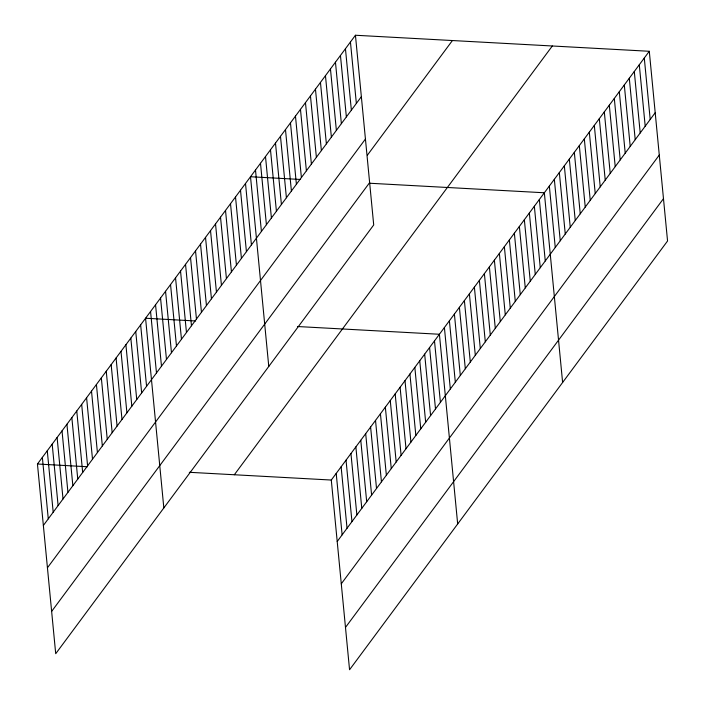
<?xml version="1.0" encoding="UTF-8"?>
<svg xmlns="http://www.w3.org/2000/svg" width="705" height="705" viewBox="0 0 705 705"><rect width="100%" height="100%" fill="white"/><g stroke="black" fill="none" stroke-linecap="round" stroke-linejoin="round"><path stroke-width="1.06" d="M355.443 35.25L373.712 224.957L55.713 653.72L37.444 464.013L355.443 35.25L649.287 51.28L667.556 240.987L349.557 669.75L331.288 480.043L649.287 51.28M43.366 525.463L361.357 96.7M47.438 567.789L365.437 139.026M367.464 155.082L452.407 40.538M51.641 611.394L369.632 182.63M234.324 474.756L552.315 45.992M337.21 541.493L655.201 112.73M341.282 583.819L659.281 155.056M345.485 627.424L663.476 198.66M300.586 179.475L250.504 176.744L268.772 366.45M369.429 183.229L544.348 192.773L562.616 382.48M195.646 320.969L145.565 318.237L163.833 507.944M297.431 326.521L439.409 334.258L457.677 523.974M37.444 464.013L87.526 466.745M189.31 472.297L331.288 480.043M644.291 58.013L650.204 119.471M639.294 64.754L645.207 126.213M634.297 71.496L640.211 132.945M629.301 78.229L635.214 139.687M624.304 84.97L630.217 146.42M619.307 91.703L625.22 153.161M614.311 98.444L620.224 159.894M609.314 105.177L615.227 166.636M604.317 111.919L610.23 173.368M599.321 118.66L605.234 180.11M594.315 125.393L600.237 186.851M589.318 132.135L595.24 193.584M584.322 138.867L590.244 200.326M579.325 145.609L585.247 207.059M574.328 152.342L580.25 213.8M569.332 159.083L575.254 220.533M564.335 165.816L570.257 227.274M559.338 172.558L565.26 234.007M554.341 179.299L560.264 240.749M549.345 186.032L555.267 247.49M539.351 199.506L545.265 260.965M534.355 206.248L540.268 267.697M529.358 212.981L535.271 274.439M524.361 219.722L530.275 281.172M519.365 226.455L525.278 287.913M514.368 233.196L520.281 294.655M509.371 239.938L515.284 301.387M504.375 246.671L510.288 308.129M499.378 253.412L505.291 314.862M494.381 260.145L500.294 321.603M489.385 266.887L495.298 328.336M484.388 273.619L490.301 335.078M479.382 280.361L485.304 341.81M474.386 287.102L480.308 348.552M469.389 293.835L475.311 355.294M464.392 300.577L470.314 362.026M459.396 307.31L465.318 368.768M454.399 314.051L460.321 375.501M449.402 320.784L455.324 382.242M444.406 327.525L450.328 388.975M434.492 340.885L440.413 402.344M429.583 347.512L435.496 408.97M424.666 354.139L430.588 415.598M419.748 360.766L425.67 422.224M414.84 367.393L420.753 428.851M409.922 374.02L415.844 435.47M405.005 380.647L410.927 442.097M400.096 387.274L406.01 448.724M395.179 393.901L401.101 455.351M390.262 400.528L396.184 461.978M350.447 41.992L356.36 103.441M385.353 407.155L391.266 468.605M345.45 48.724L351.363 110.183M380.436 413.782L386.358 475.232M340.453 55.466L346.367 116.915M375.518 420.4L381.44 481.859M335.457 62.199L341.37 123.657M370.61 427.027L376.523 488.486M330.46 68.94L336.373 130.39M365.692 433.654L371.614 495.113M360.775 440.281L366.697 501.74M325.463 75.673L331.376 137.131M355.866 446.908L361.78 508.367M320.458 82.414L326.38 143.864M350.949 453.535L356.871 514.994M315.461 89.147L321.383 150.606M346.032 460.162L351.954 521.612M310.464 95.889L316.386 157.347M341.123 466.789L347.036 528.239M305.468 102.63L311.39 164.08M336.206 473.416L342.128 534.866M300.471 109.363L306.393 170.821M295.474 116.105L301.396 177.554M290.478 122.837L296.4 184.296M285.481 129.579L291.403 191.029M280.484 136.312L286.406 197.77M275.488 143.053L281.41 204.503M270.491 149.795L276.413 211.244M265.494 156.528L271.407 217.986M260.498 163.269L266.411 224.719M255.501 170.002L261.414 231.46M245.507 183.476L251.421 244.935M240.511 190.218L246.424 251.667M235.514 196.951L241.427 258.409M230.517 203.692L236.431 265.15M225.521 210.434L231.434 271.883M220.524 217.166L226.437 278.625M215.527 223.908L221.44 285.358M210.531 230.641L216.444 292.099M205.525 237.382L211.447 298.832M200.528 244.115L206.45 305.573M195.532 250.857L201.454 312.306M190.535 257.598L196.457 319.048M185.538 264.331L191.46 325.789M180.542 271.072L186.464 332.522M175.545 277.805L181.467 339.264M170.548 284.547L176.47 345.996M165.552 291.28L171.474 352.738M160.555 298.021L166.477 359.471M155.558 304.754L161.48 366.212M150.562 311.495L156.475 372.945M140.647 324.855L146.569 386.314M135.739 331.482L141.652 392.941M130.822 338.109L136.735 399.568M125.904 344.736L131.826 406.195M120.996 351.363L126.909 412.822M116.078 357.99L121.991 419.449M111.161 364.617L117.083 426.076M106.252 371.244L112.165 432.694M101.335 377.871L107.248 439.321M96.418 384.498L102.34 445.948M91.509 391.125L97.422 452.575M86.592 397.752L92.505 459.202M81.674 404.379L87.596 465.829M76.766 410.997L82.679 472.456M71.848 417.624L77.761 479.083M66.931 424.251L72.853 485.71M62.022 430.878L67.936 492.337M57.105 437.505L63.018 498.964M52.188 444.132L58.11 505.591M47.279 450.759L53.192 512.218M42.362 457.386L48.275 518.836"/></g></svg>
